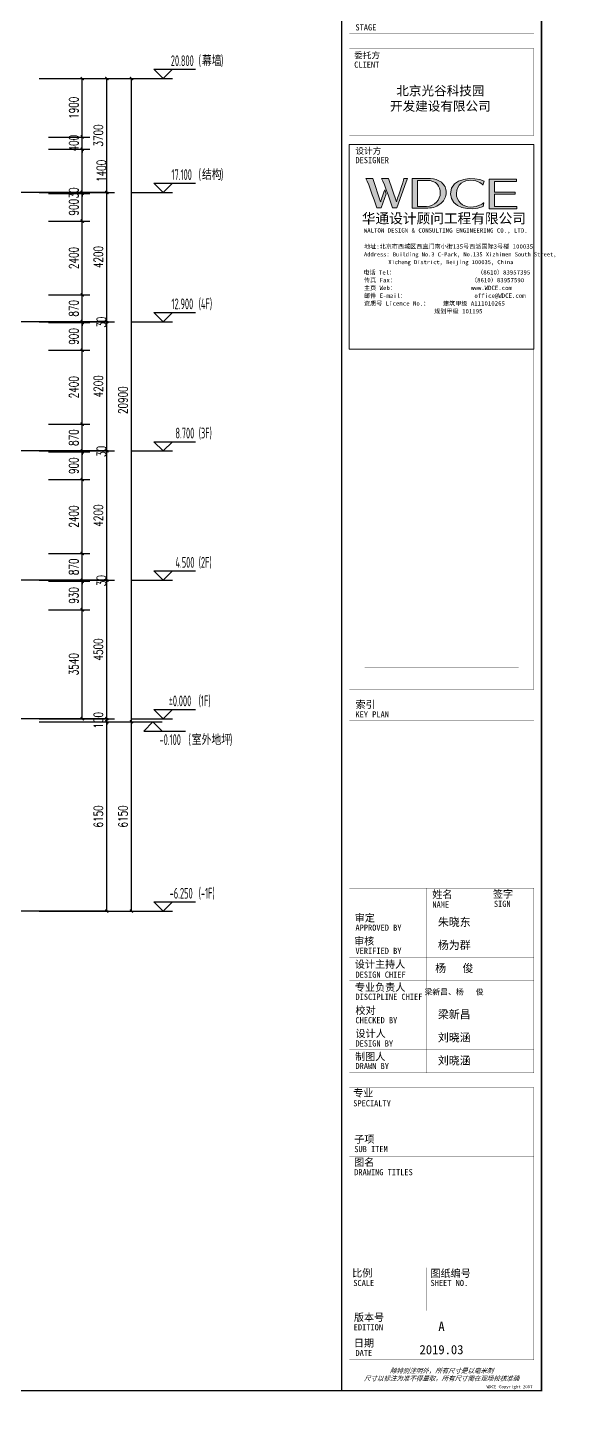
# Model space of a CAD drawing. Extents: x 1106790 to 1313746, y -134124 to 12249.
# Drawn here: x 1296036 to 1313746, y -74233 to -29432 of the extents above; entities that cross this region are included whole.
import ezdxf
from ezdxf.enums import TextEntityAlignment as Align

# ---------------------------------------------------------------- set-up
doc = ezdxf.new("R2010")
doc.units = 0
doc.header["$LTSCALE"] = 1000
doc.header["$MEASUREMENT"] = 0
for name, color, linetype in [('00-图签签名_10', 10, 'Continuous'), ('01-标注_尺寸', 124, 'Continuous'), ('01-标注_标高', 200, 'Continuous'), ('01-标注_轴线坐标', 132, 'Continuous'), ('02-TEXT_标注', 130, 'Continuous')]:
    doc.layers.add(name, color=color, linetype=linetype)
doc.layers.add('04-不打印_辅助线', color=165, linetype='Continuous', plot=False)
doc.styles.add('_TCH_DIM', font='ROS1', dxfattribs={"width": 0.8, "bigfont": 'JD'})
doc.styles.add('_TCH_DIM_T3', font='SIMPLEX', dxfattribs={"width": 0.705882, "bigfont": 'GBCBIG'})
doc.styles.add('华文细黑', font='STXIHEI.TTF', dxfattribs={"height": 10})
doc.styles.add('图签信息$0$hwxh', font='STXIHEI.TTF')
doc.styles.add('图签信息$0$华文细黑', font='STXIHEI.TTF', dxfattribs={"height": 10})
doc.dimstyles.new('_TCH_ARCH&&100', dxfattribs={"dimtxt": 297.5, "dimasz": 100, "dimexe": 250, "dimexo": 300, "dimgap": 126.25, "dimtad": 1, "dimdec": 0, "dimzin": 0, "dimdsep": 46, "dimtxsty": '_TCH_DIM_T3', "dimblk": 'ARCHTICK', "dimcen": 0.09, "dimclrt": 7, "dimazin": 2, "dimtfac": 1, "dimtdec": 0, "dimtix": 1, "dimtmove": 2, "dimatfit": 3, "dimfxl": 0, "dimtolj": 1, "dimtzin": 0, "dimarcsym": 0})

# ---------------------------------------------------------------- blocks, each defined once
blk = doc.blocks.new('图签信息$0$WDCE Copyright200X')
at = {"const_width": 0.016}
blk.add_lwpolyline([(-10.6, 1.26, 1), (-11.4, 1.26, 1)], format="xyb", close=True, dxfattribs=at)
at = {"style": '图签信息$0$华文细黑'}
for s, p in [('WDCE ', (-11.46, 0.5)), ('     Copyright ', (-3.51, 0.5))]:
    blk.add_text(s, height=1, dxfattribs=at).set_placement(p, align=Align.BOTTOM_RIGHT)
blk.add_text('c', height=0.6, dxfattribs=at).set_placement((-11.04, 1.35), align=Align.MIDDLE_CENTER)
blk.add_attdef('200X', text='', height=1, dxfattribs=at).set_placement((-0.45, 0.5), align=Align.BOTTOM_RIGHT)
blk = doc.blocks.new('图签信息$0$logo2')
h = blk.add_hatch(color=7)
h.paths.add_polyline_path([(19.02, -7.36), (15.84, -7.36), (15.84, -3.97), (18.97, -3.97), (18.97, -4.24), (16.46, -4.24), (16.46, -5.45), (18.81, -5.45), (18.81, -5.69), (16.47, -5.69), (16.47, -7.12), (19.02, -7.12)])
edge = h.paths.add_edge_path()
edge.add_spline(control_points=[(15.26, -4.21), (15.26, -4.21), (15.13, -4.65), (15.13, -4.65), (15.13, -4.65), (14.62, -4.1), (13.73, -4.1), (13.04, -4.1), (12.07, -4.54), (12.08, -5.62), (12.08, -6.49), (12.77, -7.16), (13.73, -7.17), (14.66, -7.17), (15.23, -6.68), (15.23, -6.68), (15.23, -6.68), (15.16, -7.11), (15.16, -7.11), (13.63, -7.7), (11.42, -7.29), (11.41, -5.64), (11.4, -3.72), (14.16, -3.66), (15.26, -4.21)], knot_values=[0, 0, 0, 0, 1, 1, 1, 2, 2, 2, 3, 3, 3, 4, 4, 4, 5, 5, 5, 6, 6, 6, 7, 7, 7, 8, 8, 8, 8], degree=3, periodic=0)
edge = h.paths.add_edge_path(flags=16)
edge.add_spline(control_points=[(10.23, -5.57), (10.23, -5.16), (10.12, -4.83), (9.9, -4.58), (9.63, -4.27), (9.23, -4.12), (8.69, -4.12), (8.69, -4.12), (7.64, -4.12), (7.64, -4.12), (7.64, -4.12), (7.64, -7.1), (7.64, -7.1), (7.64, -7.1), (8.66, -7.1), (8.66, -7.1), (9.13, -7.1), (9.52, -6.93), (9.82, -6.6), (10.09, -6.31), (10.23, -5.96), (10.23, -5.57)], knot_values=[0, 0, 0, 0, 1, 1, 1, 2, 2, 2, 3, 3, 3, 4, 4, 4, 5, 5, 5, 6, 6, 6, 7, 7, 7, 7], degree=3, periodic=0)
edge = h.paths.add_edge_path()
edge.add_spline(control_points=[(10.92, -5.51), (10.92, -5.96), (10.72, -6.37), (10.34, -6.72), (9.92, -7.1), (9.41, -7.29), (8.82, -7.29), (8.82, -7.29), (7.03, -7.29), (7.03, -7.29), (7.03, -7.29), (7.03, -3.92), (7.03, -3.92), (7.03, -3.92), (9.1, -3.92), (9.1, -3.92), (9.59, -3.92), (10.01, -4.06), (10.36, -4.34), (10.73, -4.64), (10.92, -5.03), (10.92, -5.51)], knot_values=[0, 0, 0, 0, 1, 1, 1, 2, 2, 2, 3, 3, 3, 4, 4, 4, 5, 5, 5, 6, 6, 6, 7, 7, 7, 7], degree=3, periodic=0)
at = {"lineweight": 0}
blk.add_lwpolyline([(19.02, -7.36), (15.84, -7.36), (15.84, -3.97), (18.97, -3.97), (18.97, -4.24), (16.46, -4.24), (16.46, -5.45), (18.81, -5.45), (18.81, -5.69), (16.47, -5.69), (16.47, -7.12), (19.02, -7.12), (19.02, -7.36)], dxfattribs=at)
for points, knots in [([(10.92, -5.51), (10.92, -5.96), (10.72, -6.37), (10.34, -6.72), (9.92, -7.1), (9.41, -7.29), (8.82, -7.29), (8.82, -7.29), (7.03, -7.29), (7.03, -7.29), (7.03, -7.29), (7.03, -3.92), (7.03, -3.92), (7.03, -3.92), (9.1, -3.92), (9.1, -3.92), (9.59, -3.92), (10.01, -4.06), (10.36, -4.34), (10.73, -4.64), (10.92, -5.03), (10.92, -5.51)], [0, 0, 0, 0, 1, 1, 1, 2, 2, 2, 3, 3, 3, 4, 4, 4, 5, 5, 5, 6, 6, 6, 7, 7, 7, 7]), ([(10.23, -5.57), (10.23, -5.16), (10.12, -4.83), (9.9, -4.58), (9.63, -4.27), (9.23, -4.12), (8.69, -4.12), (8.69, -4.12), (7.64, -4.12), (7.64, -4.12), (7.64, -4.12), (7.64, -7.1), (7.64, -7.1), (7.64, -7.1), (8.66, -7.1), (8.66, -7.1), (9.13, -7.1), (9.52, -6.93), (9.82, -6.6), (10.09, -6.31), (10.23, -5.96), (10.23, -5.57)], [0, 0, 0, 0, 1, 1, 1, 2, 2, 2, 3, 3, 3, 4, 4, 4, 5, 5, 5, 6, 6, 6, 7, 7, 7, 7]), ([(15.26, -4.21), (15.26, -4.21), (15.13, -4.65), (15.13, -4.65), (15.13, -4.65), (14.62, -4.1), (13.73, -4.1), (13.04, -4.1), (12.07, -4.54), (12.08, -5.62), (12.08, -6.49), (12.77, -7.16), (13.73, -7.17), (14.66, -7.17), (15.23, -6.68), (15.23, -6.68), (15.23, -6.68), (15.16, -7.11), (15.16, -7.11), (13.63, -7.7), (11.42, -7.29), (11.41, -5.64), (11.4, -3.72), (14.16, -3.66), (15.26, -4.21)], [0, 0, 0, 0, 1, 1, 1, 2, 2, 2, 3, 3, 3, 4, 4, 4, 5, 5, 5, 6, 6, 6, 7, 7, 7, 8, 8, 8, 8])]:
    blk.add_open_spline(points, degree=3, knots=knots, dxfattribs=at)
blk = doc.blocks.new('图签信息$0$logo1')
h = blk.add_hatch(color=8)
edge = h.paths.add_edge_path()
edge.add_spline(control_points=[(3.86, -5.21), (3.63, -5.88), (3.39, -6.56), (3.39, -6.56), (3.39, -6.56), (2.5, -3.91), (2.5, -3.91), (2.5, -3.91), (1.8, -3.91), (1.69, -3.91), (2.02, -4.39), (2.95, -7.27), (2.95, -7.27), (2.95, -7.27), (3.44, -7.27), (3.44, -7.27), (3.44, -7.27), (4.03, -5.66), (4.03, -5.66), (4.03, -5.66), (3.86, -5.21), (3.86, -5.21)], knot_values=[0, 0, 0, 0, 1, 1, 1, 2, 2, 2, 3, 3, 3, 4, 4, 4, 5, 5, 5, 6, 6, 6, 7, 7, 7, 7], degree=3, periodic=0)
h = blk.add_hatch(color=7)
edge = h.paths.add_edge_path()
edge.add_spline(control_points=[(6.04, -3.91), (6.09, -4.1), (5.2, -6.56), (5.2, -6.56), (5.2, -6.56), (4.3, -3.91), (4.3, -3.91), (4.3, -3.91), (3.6, -3.91), (3.49, -3.91), (3.82, -4.39), (4.75, -7.27), (4.75, -7.27), (4.75, -7.27), (5.24, -7.27), (5.24, -7.27), (5.24, -7.27), (6.33, -4.3), (6.33, -4.3), (6.33, -4.3), (6.48, -3.91), (6.48, -3.91), (6.48, -3.91), (6.21, -3.91), (6.04, -3.91)], knot_values=[0, 0, 0, 0, 1, 1, 1, 2, 2, 2, 3, 3, 3, 4, 4, 4, 5, 5, 5, 6, 6, 6, 7, 7, 7, 8, 8, 8, 8], degree=3, periodic=0)
at = {"color": 8, "lineweight": 0}
blk.add_open_spline([(3.86, -5.21), (3.63, -5.88), (3.39, -6.56), (3.39, -6.56), (3.39, -6.56), (2.5, -3.91), (2.5, -3.91), (2.5, -3.91), (1.8, -3.91), (1.69, -3.91), (2.02, -4.39), (2.95, -7.27), (2.95, -7.27), (2.95, -7.27), (3.44, -7.27), (3.44, -7.27), (3.44, -7.27), (4.03, -5.66), (4.03, -5.66), (4.03, -5.66), (3.86, -5.21), (3.86, -5.21)], degree=3, knots=[0, 0, 0, 0, 1, 1, 1, 2, 2, 2, 3, 3, 3, 4, 4, 4, 5, 5, 5, 6, 6, 6, 7, 7, 7, 7], dxfattribs=at)
at = {"lineweight": 0}
blk.add_open_spline([(6.04, -3.91), (6.09, -4.1), (5.2, -6.56), (5.2, -6.56), (5.2, -6.56), (4.3, -3.91), (4.3, -3.91), (4.3, -3.91), (3.6, -3.91), (3.49, -3.91), (3.82, -4.39), (4.75, -7.27), (4.75, -7.27), (4.75, -7.27), (5.24, -7.27), (5.24, -7.27), (5.24, -7.27), (6.33, -4.3), (6.33, -4.3), (6.33, -4.3), (6.48, -3.91), (6.48, -3.91), (6.48, -3.91), (6.21, -3.91), (6.04, -3.91)], degree=3, knots=[0, 0, 0, 0, 1, 1, 1, 2, 2, 2, 3, 3, 3, 4, 4, 4, 5, 5, 5, 6, 6, 6, 7, 7, 7, 8, 8, 8, 8], dxfattribs=at)
blk.add_blockref('图签信息$0$logo2', (0, 0))
blk = doc.blocks.new('图签信息$0$时间-logo')
at = {"layer": 'Defpoints', "lineweight": 0}
blk.add_lwpolyline([(0, -23.46), (-21.17, -23.46), (-21.17, 0), (0, 0), (0, -23.46)], dxfattribs=at)
blk.add_blockref('图签信息$0$logo1', (-20.97, 0))
at = {"style": '图签信息$0$hwxh'}
for s, height, p in [('华通设计顾问工程有限公司 ', 1.15, (-19.73, -9.05)), ('WALTON DESIGN & CONSULTING ENGINEERING CO., LTD.', 0.5, (-19.5, -10.1)), ('Address: Building No.3 C-Park, No.135 Xizhimen South Street, ', 0.47, (-19.48, -12.83)), ('地址:北京市西城区西直门南小街135号西派国际3号楼 100035', 0.5, (-19.48, -11.94)), ('Xicheng District, Beijing 100035, China ', 0.47, (-16.69, -13.72)), ('电话 Tel：                        （8610）83957395 ', 0.5, (-19.56, -14.91)), ('传真 Fax：                      （8610）83957590 ', 0.5, (-19.48, -15.8)), ('主页 Web：                      www.WDCE.com ', 0.5, (-19.48, -16.69)), ('邮件 E-mail：                    office@WDCE.com ', 0.5, (-19.48, -17.58)), ('资质号 Licence No.：    建筑甲级 A111010265 ', 0.5, (-19.48, -18.47)), ('   规划甲级 101195', 0.5, (-12.6, -19.36))]:
    blk.add_text(s, height=height, dxfattribs=at).set_placement(p)
blk = doc.blocks.new('图签信息')
at = {"const_width": 0.5}
blk.add_lwpolyline([(-65, 0), (0, 0), (0, 500.5), (-65, 500.5)], close=True, dxfattribs=at)
at = {"const_width": 0.05}
for points in [[(-62.5, 440.87), (-2.5, 440.87)], [(-2.5, 407.85), (-2.5, 436.12), (-62.5, 436.12), (-62.5, 407.85)], [(-62.5, 407.85), (-2.5, 407.85)], [(-62.5, 404.92), (-62.5, 227.83)], [(-62.5, 404.92), (-2.5, 404.92)], [(-62.5, 227.83), (-2.5, 227.83), (-2.5, 404.92)], [(-57.5, 338.36), (-7.5, 338.36)], [(-57.5, 288.83), (-7.5, 288.83)], [(-57.5, 234.85), (-7.5, 234.85)], [(-62.5, 227.83), (-2.5, 227.83)], [(-62.5, 217.74), (-2.5, 217.74)], [(-62.5, 103.26), (-2.5, 103.26), (-2.5, 163.26), (-62.5, 163.26), (-62.5, 103.26)], [(-37.5, 163.26), (-37.5, 103.26)], [(-20, 163.26), (-20, 103.26)], [(-62.5, 155.76), (-2.5, 155.76)], [(-62.5, 148.26), (-2.5, 148.26)], [(-62.5, 140.76), (-2.5, 140.76)], [(-62.5, 133.26), (-2.5, 133.26)], [(-62.5, 125.76), (-2.5, 125.76)], [(-62.5, 118.26), (-2.5, 118.26)], [(-62.5, 110.76), (-2.5, 110.76)], [(-62.5, 98.5), (-2.5, 98.5), (-2.5, 10), (-62.5, 10), (-62.5, 98.5)], [(-62.5, 83.5), (-2.5, 83.5)], [(-62.5, 76), (-2.5, 76)], [(-62.5, 40), (-2.5, 40)], [(-37.5, 40), (-37.5, 26)], [(-62.5, 26), (-2.5, 26)], [(-62.5, 18), (-2.5, 18)]]:
    blk.add_lwpolyline(points, dxfattribs=at)
at = {"ltscale": 0.001, "xscale": 2.834689937531525, "yscale": 2.834689937531525, "zscale": 2.834689937531525}
blk.add_blockref('图签信息$0$时间-logo', (-2.5, 404.92), dxfattribs=at)
blk.add_blockref('图签信息$0$WDCE Copyright200X', (-2.5, 0)).add_auto_attribs({'200X': '2007'})
at = {"style": '图签信息$0$华文细黑'}
for s, height, p in [('STAGE', 2, (-60.5, 443.97)), ('委托方', 2, (-60.9, 434.86)), ('CLIENT', 2, (-60.9, 431.86)), ('设计方', 2, (-60.5, 403.83)), ('DESIGNER', 2, (-60.5, 400.83)), ('索引', 2.4, (-60.5, 224.14)), ('KEY PLAN', 2, (-60.5, 220.74)), ('姓名', 2.4, (-35.5, 162.47)), ('签字', 2.4, (-15.81, 162.57)), ('NAME', 2, (-35.5, 158.96)), ('SIGN', 2, (-15.5, 159.2)), ('审定', 2.4, (-60.73, 154.81)), ('APPROVED BY', 2, (-60.5, 151.44)), ('审核', 2.4, (-60.95, 147.29)), ('VERIFIED BY', 2, (-60.5, 143.91)), ('设计主持人', 2.4, (-60.68, 139.76)), ('DESIGN CHIEF', 2, (-60.5, 136.19)), ('专业负责人', 2.4, (-60.67, 132.26)), ('DISCIPLINE CHIEF', 2, (-60.5, 128.98)), ('校对', 2.4, (-60.5, 124.76)), ('CHECKED BY', 2, (-60.5, 121.37)), ('设计人', 2.4, (-60.5, 117.26)), ('DESIGN BY', 2, (-60.5, 113.83)), ('制图人', 2.4, (-60.61, 109.76)), ('DRAWN BY', 2, (-60.5, 106.5)), ('SPECIALTY', 2, (-61.23, 94.38)), ('专业', 2.4, (-61.23, 97.93)), ('子项', 2.4, (-60.88, 82.92)), ('SUB ITEM', 2, (-60.88, 79.5)), ('DRAWING TITLES', 2, (-60.91, 72)), ('图名', 2.4, (-60.91, 75.41)), ('比例', 2.4, (-61.56, 39.42)), ('SCALE', 2, (-61.19, 36)), ('SHEET NO.', 2, (-36.1, 36)), ('图纸编号', 2.4, (-36.1, 39.32)), ('版本号', 2.4, (-61, 25.03)), ('EDITION', 2, (-61.06, 21.61)), ('日期', 2.4, (-61, 16.68)), ('DATE', 2, (-60.5, 13.26))]:
    blk.add_text(s, height=height, dxfattribs=at).set_placement(p, align=Align.TOP_LEFT)
at = {"color": 4, "style": '图签信息$0$华文细黑'}
for s, p in [('A', (-32.53, 19.4)), ('2019.03', (-32.53, 11.84))]:
    blk.add_text(s, height=3, dxfattribs=at).set_placement(p, align=Align.CENTER)
at = {"style": '图签信息$0$华文细黑', "oblique": 20}
for s, p in [('尺寸以标注为准不得量取，所有尺寸需在现场校核准确', (-32.5, 4)), ('除特别注明外，所有尺寸是以毫米制', (-32.5, 6.5))]:
    blk.add_text(s, height=1.5, dxfattribs=at).set_placement(p, align=Align.MIDDLE_CENTER)
at = {"color": 4, "ltscale": 0.001, "insert": (-32.9, 419.71), "char_height": 3, "width": 58.4895, "attachment_point": 5, "style": '图签信息$0$华文细黑'}
blk.add_mtext('北京光谷科技园\\P开发建设有限公司', dxfattribs=at)
blk = doc.blocks.new('图签-A1')
at = {"color": 2}
blk.add_blockref('图签信息', (0, 0), dxfattribs=at)
blk = doc.blocks.new('图框-A1')
for points, const_width in [([(0, 0), (841, 0), (841, 594), (0, 594)], 0.05), ([(766, 584), (25, 584), (25, 10), (766, 10)], 0.5)]:
    blk.add_lwpolyline(points, close=True, dxfattribs=dict(const_width=const_width))
at = {"const_width": 0.05}
blk.add_lwpolyline([(841, 297), (839, 297)], dxfattribs=at)
blk = doc.blocks.new('fdsfgdfgh')
at = {"layer": '00-图签签名_10', "attachment_point": 5, "style": '华文细黑'}
for s, insert, char_height, width in [('朱晓东', (-2588, 4884), 260, 101600.4), ('杨为群', (-2588, 4134), 260, 101600.4), ('杨   俊', (-2588, 3384), 260, 101600.4), ('梁新昌、杨   俊', (-2595, 2620), 182, 71120.28), ('梁新昌', (-2588, 1884), 260, 101600.4), ('刘晓涵', (-2588, 1134), 260, 101600.4), ('刘晓涵', (-2588, 384), 260, 101600.4)]:
    blk.add_mtext(s, dxfattribs=dict(at, insert=insert, char_height=char_height, width=width))
blk = doc.blocks.new('_ArchTick')
at = {"color": 0, "linetype": 'ByBlock', "const_width": 0.4}
blk.add_lwpolyline([(-0.5, -0.5), (0.5, 0.5)], dxfattribs=at)
blk = doc.blocks.new('*D239')
at = {"layer": '01-标注_轴线坐标', "color": 0, "lineweight": -2, "transparency": 16777216}
for p, q in [((1296413, -51988), (1299663, -51988)), ((1299413, -58138), (1299413, -51988)), ((1296413, -58138), (1299663, -58138))]:
    blk.add_line(p, q, dxfattribs=at)
at = {"layer": 'Defpoints', "color": 0, "transparency": 16777216}
for p in [(1296113, -51988), (1299413, -51988), (1296113, -58138)]:
    blk.add_point(p, dxfattribs=at)
at = {"layer": '01-标注_轴线坐标', "color": 0, "lineweight": -2, "transparency": 16777216, "xscale": 100, "yscale": 100, "zscale": 100}
for p, rotation in [((1299413, -51988), 90), ((1299413, -58138), 270)]:
    blk.add_blockref('_ArchTick', p, dxfattribs=dict(at, rotation=rotation))
at = {"layer": '01-标注_轴线坐标', "color": 7, "transparency": 16777216, "insert": (1299138, -55063), "char_height": 297.5, "attachment_point": 5, "rotation": 90, "style": '_TCH_DIM_T3'}
blk.add_mtext('\\A1;6150', dxfattribs=at)
blk = doc.blocks.new('*D240')
at = {"layer": '01-标注_轴线坐标', "color": 0, "lineweight": -2, "transparency": 16777216}
for p, q in [((1296413, -31088), (1299663, -31088)), ((1299413, -51988), (1299413, -31088)), ((1296413, -51988), (1299663, -51988))]:
    blk.add_line(p, q, dxfattribs=at)
at = {"layer": 'Defpoints', "color": 0, "transparency": 16777216}
for p in [(1296113, -31088), (1299413, -31088), (1296113, -51988)]:
    blk.add_point(p, dxfattribs=at)
at = {"layer": '01-标注_轴线坐标', "color": 0, "lineweight": -2, "transparency": 16777216, "xscale": 100, "yscale": 100, "zscale": 100}
for p, rotation in [((1299413, -31088), 90), ((1299413, -51988), 270)]:
    blk.add_blockref('_ArchTick', p, dxfattribs=dict(at, rotation=rotation))
at = {"layer": '01-标注_轴线坐标', "color": 7, "transparency": 16777216, "insert": (1299138, -41538), "char_height": 297.5, "attachment_point": 5, "rotation": 90, "style": '_TCH_DIM_T3'}
blk.add_mtext('\\A1;20900', dxfattribs=at)
blk = doc.blocks.new('*D241')
at = {"layer": '01-标注_轴线坐标', "color": 0, "lineweight": -2, "transparency": 16777216}
for p, q in [((1296413, -51988), (1298863, -51988)), ((1298613, -58138), (1298613, -51988)), ((1296413, -58138), (1298863, -58138))]:
    blk.add_line(p, q, dxfattribs=at)
at = {"layer": 'Defpoints', "color": 0, "transparency": 16777216}
for p in [(1296113, -51988), (1298613, -51988), (1296113, -58138)]:
    blk.add_point(p, dxfattribs=at)
at = {"layer": '01-标注_轴线坐标', "color": 0, "lineweight": -2, "transparency": 16777216, "xscale": 100, "yscale": 100, "zscale": 100}
for p, rotation in [((1298613, -51988), 90), ((1298613, -58138), 270)]:
    blk.add_blockref('_ArchTick', p, dxfattribs=dict(at, rotation=rotation))
at = {"layer": '01-标注_轴线坐标', "color": 7, "transparency": 16777216, "insert": (1298338, -55063), "char_height": 297.5, "attachment_point": 5, "rotation": 90, "style": '_TCH_DIM_T3'}
blk.add_mtext('\\A1;6150', dxfattribs=at)
blk = doc.blocks.new('*D242')
at = {"layer": '01-标注_轴线坐标', "color": 0, "lineweight": -2, "transparency": 16777216}
for p, q in [((1296413, -51888), (1298863, -51888)), ((1298613, -51888), (1298613, -51788)), ((1298613, -51988), (1298613, -51888)), ((1296413, -51988), (1298863, -51988)), ((1298613, -51988), (1298613, -52088))]:
    blk.add_line(p, q, dxfattribs=at)
at = {"layer": 'Defpoints', "color": 0, "transparency": 16777216}
for p in [(1296113, -51888), (1298613, -51888), (1296113, -51988)]:
    blk.add_point(p, dxfattribs=at)
at = {"layer": '01-标注_轴线坐标', "color": 0, "lineweight": -2, "transparency": 16777216, "xscale": 100, "yscale": 100, "zscale": 100}
for p, rotation in [((1298613, -51888), 270), ((1298613, -51988), 90)]:
    blk.add_blockref('_ArchTick', p, dxfattribs=dict(at, rotation=rotation))
at = {"layer": '01-标注_轴线坐标', "color": 7, "transparency": 16777216, "insert": (1298338, -51938), "char_height": 297.5, "attachment_point": 5, "rotation": 90, "style": '_TCH_DIM_T3'}
blk.add_mtext('\\A1;100', dxfattribs=at)
blk = doc.blocks.new('*D243')
at = {"layer": '01-标注_轴线坐标', "color": 0, "lineweight": -2, "transparency": 16777216}
for p, q in [((1296413, -47388), (1298863, -47388)), ((1298613, -51888), (1298613, -47388)), ((1296413, -51888), (1298863, -51888))]:
    blk.add_line(p, q, dxfattribs=at)
at = {"layer": 'Defpoints', "color": 0, "transparency": 16777216}
for p in [(1296113, -47388), (1298613, -47388), (1296113, -51888)]:
    blk.add_point(p, dxfattribs=at)
at = {"layer": '01-标注_轴线坐标', "color": 0, "lineweight": -2, "transparency": 16777216, "xscale": 100, "yscale": 100, "zscale": 100}
for p, rotation in [((1298613, -47388), 90), ((1298613, -51888), 270)]:
    blk.add_blockref('_ArchTick', p, dxfattribs=dict(at, rotation=rotation))
at = {"layer": '01-标注_轴线坐标', "color": 7, "transparency": 16777216, "insert": (1298338, -49638), "char_height": 297.5, "attachment_point": 5, "rotation": 90, "style": '_TCH_DIM_T3'}
blk.add_mtext('\\A1;4500', dxfattribs=at)
blk = doc.blocks.new('*D244')
at = {"layer": '01-标注_轴线坐标', "color": 0, "lineweight": -2, "transparency": 16777216}
for p, q in [((1296413, -43188), (1298863, -43188)), ((1298613, -47388), (1298613, -43188)), ((1296413, -47388), (1298863, -47388))]:
    blk.add_line(p, q, dxfattribs=at)
at = {"layer": 'Defpoints', "color": 0, "transparency": 16777216}
for p in [(1296113, -43188), (1298613, -43188), (1296113, -47388)]:
    blk.add_point(p, dxfattribs=at)
at = {"layer": '01-标注_轴线坐标', "color": 0, "lineweight": -2, "transparency": 16777216, "xscale": 100, "yscale": 100, "zscale": 100}
for p, rotation in [((1298613, -43188), 90), ((1298613, -47388), 270)]:
    blk.add_blockref('_ArchTick', p, dxfattribs=dict(at, rotation=rotation))
at = {"layer": '01-标注_轴线坐标', "color": 7, "transparency": 16777216, "insert": (1298338, -45288), "char_height": 297.5, "attachment_point": 5, "rotation": 90, "style": '_TCH_DIM_T3'}
blk.add_mtext('\\A1;4200', dxfattribs=at)
blk = doc.blocks.new('*D245')
at = {"layer": '01-标注_轴线坐标', "color": 0, "lineweight": -2, "transparency": 16777216}
for p, q in [((1296413, -38988), (1298863, -38988)), ((1298613, -43188), (1298613, -38988)), ((1296413, -43188), (1298863, -43188))]:
    blk.add_line(p, q, dxfattribs=at)
at = {"layer": 'Defpoints', "color": 0, "transparency": 16777216}
for p in [(1296113, -38988), (1298613, -38988), (1296113, -43188)]:
    blk.add_point(p, dxfattribs=at)
at = {"layer": '01-标注_轴线坐标', "color": 0, "lineweight": -2, "transparency": 16777216, "xscale": 100, "yscale": 100, "zscale": 100}
for p, rotation in [((1298613, -38988), 90), ((1298613, -43188), 270)]:
    blk.add_blockref('_ArchTick', p, dxfattribs=dict(at, rotation=rotation))
at = {"layer": '01-标注_轴线坐标', "color": 7, "transparency": 16777216, "insert": (1298338, -41088), "char_height": 297.5, "attachment_point": 5, "rotation": 90, "style": '_TCH_DIM_T3'}
blk.add_mtext('\\A1;4200', dxfattribs=at)
blk = doc.blocks.new('*D246')
at = {"layer": '01-标注_轴线坐标', "color": 0, "lineweight": -2, "transparency": 16777216}
for p, q in [((1296413, -34788), (1298863, -34788)), ((1298613, -38988), (1298613, -34788)), ((1296413, -38988), (1298863, -38988))]:
    blk.add_line(p, q, dxfattribs=at)
at = {"layer": 'Defpoints', "color": 0, "transparency": 16777216}
for p in [(1296113, -34788), (1298613, -34788), (1296113, -38988)]:
    blk.add_point(p, dxfattribs=at)
at = {"layer": '01-标注_轴线坐标', "color": 0, "lineweight": -2, "transparency": 16777216, "xscale": 100, "yscale": 100, "zscale": 100}
for p, rotation in [((1298613, -34788), 90), ((1298613, -38988), 270)]:
    blk.add_blockref('_ArchTick', p, dxfattribs=dict(at, rotation=rotation))
at = {"layer": '01-标注_轴线坐标', "color": 7, "transparency": 16777216, "insert": (1298338, -36888), "char_height": 297.5, "attachment_point": 5, "rotation": 90, "style": '_TCH_DIM_T3'}
blk.add_mtext('\\A1;4200', dxfattribs=at)
blk = doc.blocks.new('*D247')
at = {"layer": '01-标注_轴线坐标', "color": 0, "lineweight": -2, "transparency": 16777216}
for p, q in [((1296413, -31088), (1298863, -31088)), ((1298613, -34788), (1298613, -31088)), ((1296413, -34788), (1298863, -34788))]:
    blk.add_line(p, q, dxfattribs=at)
at = {"layer": 'Defpoints', "color": 0, "transparency": 16777216}
for p in [(1296113, -31088), (1298613, -31088), (1296113, -34788)]:
    blk.add_point(p, dxfattribs=at)
at = {"layer": '01-标注_轴线坐标', "color": 0, "lineweight": -2, "transparency": 16777216, "xscale": 100, "yscale": 100, "zscale": 100}
for p, rotation in [((1298613, -31088), 90), ((1298613, -34788), 270)]:
    blk.add_blockref('_ArchTick', p, dxfattribs=dict(at, rotation=rotation))
at = {"layer": '01-标注_轴线坐标', "color": 7, "transparency": 16777216, "insert": (1298338, -32938), "char_height": 297.5, "attachment_point": 5, "rotation": 90, "style": '_TCH_DIM_T3'}
blk.add_mtext('\\A1;3700', dxfattribs=at)
blk = doc.blocks.new('*D248')
at = {"layer": '01-标注_尺寸', "color": 0, "lineweight": -2, "transparency": 16777216}
for p, q in [((1296713, -31088), (1298063, -31088)), ((1297813, -32988), (1297813, -31088)), ((1296713, -32988), (1298063, -32988))]:
    blk.add_line(p, q, dxfattribs=at)
at = {"layer": 'Defpoints', "color": 0, "transparency": 16777216}
for p in [(1296413, -31088), (1297813, -31088), (1296413, -32988)]:
    blk.add_point(p, dxfattribs=at)
at = {"layer": '01-标注_尺寸', "color": 0, "lineweight": -2, "transparency": 16777216, "xscale": 100, "yscale": 100, "zscale": 100}
for p, rotation in [((1297813, -31088), 90), ((1297813, -32988), 270)]:
    blk.add_blockref('_ArchTick', p, dxfattribs=dict(at, rotation=rotation))
at = {"layer": '01-标注_尺寸', "color": 7, "transparency": 16777216, "insert": (1297538, -32038), "char_height": 297.5, "attachment_point": 5, "rotation": 90, "style": '_TCH_DIM_T3'}
blk.add_mtext('\\A1;1900', dxfattribs=at)
blk = doc.blocks.new('*D249')
at = {"layer": '01-标注_尺寸', "color": 0, "lineweight": -2, "transparency": 16777216}
for p, q in [((1296713, -32988), (1298063, -32988)), ((1297813, -32988), (1297813, -32888)), ((1297813, -33388), (1297813, -32988)), ((1296713, -33388), (1298063, -33388)), ((1297813, -33388), (1297813, -33488))]:
    blk.add_line(p, q, dxfattribs=at)
at = {"layer": 'Defpoints', "color": 0, "transparency": 16777216}
for p in [(1296413, -32988), (1297813, -32988), (1296413, -33388)]:
    blk.add_point(p, dxfattribs=at)
at = {"layer": '01-标注_尺寸', "color": 0, "lineweight": -2, "transparency": 16777216, "xscale": 100, "yscale": 100, "zscale": 100}
for p, rotation in [((1297813, -32988), 270), ((1297813, -33388), 90)]:
    blk.add_blockref('_ArchTick', p, dxfattribs=dict(at, rotation=rotation))
at = {"layer": '01-标注_尺寸', "color": 7, "transparency": 16777216, "insert": (1297538, -33188), "char_height": 297.5, "attachment_point": 5, "rotation": 90, "style": '_TCH_DIM_T3'}
blk.add_mtext('\\A1;400', dxfattribs=at)
blk = doc.blocks.new('*D250')
at = {"layer": '01-标注_尺寸', "color": 0, "lineweight": -2, "transparency": 16777216}
for p, q in [((1296713, -33388), (1298063, -33388)), ((1297813, -34788), (1297813, -33388)), ((1296713, -34788), (1298063, -34788))]:
    blk.add_line(p, q, dxfattribs=at)
at = {"layer": 'Defpoints', "color": 0, "transparency": 16777216}
for p in [(1296413, -33388), (1297813, -33388), (1296413, -34788)]:
    blk.add_point(p, dxfattribs=at)
at = {"layer": '01-标注_尺寸', "color": 0, "lineweight": -2, "transparency": 16777216, "xscale": 100, "yscale": 100, "zscale": 100}
for p, rotation in [((1297813, -33388), 90), ((1297813, -34788), 270)]:
    blk.add_blockref('_ArchTick', p, dxfattribs=dict(at, rotation=rotation))
at = {"layer": '01-标注_尺寸', "color": 7, "transparency": 16777216, "insert": (1298438, -34088), "char_height": 297.5, "attachment_point": 5, "rotation": 90, "style": '_TCH_DIM_T3'}
blk.add_mtext('\\A1;1400', dxfattribs=at)
blk = doc.blocks.new('*D251')
at = {"layer": '01-标注_尺寸', "color": 0, "lineweight": -2, "transparency": 16777216}
for p, q in [((1296713, -34788), (1298063, -34788)), ((1296713, -34818), (1298063, -34818)), ((1297813, -34788), (1297813, -34688)), ((1297813, -34818), (1297813, -34788)), ((1297813, -34818), (1297813, -34918))]:
    blk.add_line(p, q, dxfattribs=at)
at = {"layer": 'Defpoints', "color": 0, "transparency": 16777216}
for p in [(1296413, -34788), (1296413, -34818), (1297813, -34788)]:
    blk.add_point(p, dxfattribs=at)
at = {"layer": '01-标注_尺寸', "color": 0, "lineweight": -2, "transparency": 16777216, "xscale": 100, "yscale": 100, "zscale": 100}
for p, rotation in [((1297813, -34788), 270), ((1297813, -34818), 90)]:
    blk.add_blockref('_ArchTick', p, dxfattribs=dict(at, rotation=rotation))
at = {"layer": '01-标注_尺寸', "color": 7, "transparency": 16777216, "insert": (1297538, -34803), "char_height": 297.5, "attachment_point": 5, "rotation": 90, "style": '_TCH_DIM_T3'}
blk.add_mtext('\\A1;30', dxfattribs=at)
blk = doc.blocks.new('*D252')
at = {"layer": '01-标注_尺寸', "color": 0, "lineweight": -2, "transparency": 16777216}
for p, q in [((1296713, -34818), (1298063, -34818)), ((1297813, -35718), (1297813, -34818)), ((1296713, -35718), (1298063, -35718))]:
    blk.add_line(p, q, dxfattribs=at)
at = {"layer": 'Defpoints', "color": 0, "transparency": 16777216}
for p in [(1296413, -34818), (1297813, -34818), (1296413, -35718)]:
    blk.add_point(p, dxfattribs=at)
at = {"layer": '01-标注_尺寸', "color": 0, "lineweight": -2, "transparency": 16777216, "xscale": 100, "yscale": 100, "zscale": 100}
for p, rotation in [((1297813, -34818), 90), ((1297813, -35718), 270)]:
    blk.add_blockref('_ArchTick', p, dxfattribs=dict(at, rotation=rotation))
at = {"layer": '01-标注_尺寸', "color": 7, "transparency": 16777216, "insert": (1297538, -35268), "char_height": 297.5, "attachment_point": 5, "rotation": 90, "style": '_TCH_DIM_T3'}
blk.add_mtext('\\A1;900', dxfattribs=at)
blk = doc.blocks.new('*D253')
at = {"layer": '01-标注_尺寸', "color": 0, "lineweight": -2, "transparency": 16777216}
for p, q in [((1296713, -35718), (1298063, -35718)), ((1297813, -38118), (1297813, -35718)), ((1296713, -38118), (1298063, -38118))]:
    blk.add_line(p, q, dxfattribs=at)
at = {"layer": 'Defpoints', "color": 0, "transparency": 16777216}
for p in [(1296413, -35718), (1297813, -35718), (1296413, -38118)]:
    blk.add_point(p, dxfattribs=at)
at = {"layer": '01-标注_尺寸', "color": 0, "lineweight": -2, "transparency": 16777216, "xscale": 100, "yscale": 100, "zscale": 100}
for p, rotation in [((1297813, -35718), 90), ((1297813, -38118), 270)]:
    blk.add_blockref('_ArchTick', p, dxfattribs=dict(at, rotation=rotation))
at = {"layer": '01-标注_尺寸', "color": 7, "transparency": 16777216, "insert": (1297538, -36918), "char_height": 297.5, "attachment_point": 5, "rotation": 90, "style": '_TCH_DIM_T3'}
blk.add_mtext('\\A1;2400', dxfattribs=at)
blk = doc.blocks.new('*D254')
at = {"layer": '01-标注_尺寸', "color": 0, "lineweight": -2, "transparency": 16777216}
for p, q in [((1296713, -38118), (1298063, -38118)), ((1297813, -38988), (1297813, -38118)), ((1296713, -38988), (1298063, -38988))]:
    blk.add_line(p, q, dxfattribs=at)
at = {"layer": 'Defpoints', "color": 0, "transparency": 16777216}
for p in [(1296413, -38118), (1297813, -38118), (1296413, -38988)]:
    blk.add_point(p, dxfattribs=at)
at = {"layer": '01-标注_尺寸', "color": 0, "lineweight": -2, "transparency": 16777216, "xscale": 100, "yscale": 100, "zscale": 100}
for p, rotation in [((1297813, -38118), 90), ((1297813, -38988), 270)]:
    blk.add_blockref('_ArchTick', p, dxfattribs=dict(at, rotation=rotation))
at = {"layer": '01-标注_尺寸', "color": 7, "transparency": 16777216, "insert": (1297538, -38553), "char_height": 297.5, "attachment_point": 5, "rotation": 90, "style": '_TCH_DIM_T3'}
blk.add_mtext('\\A1;870', dxfattribs=at)
blk = doc.blocks.new('*D255')
at = {"layer": '01-标注_尺寸', "color": 0, "lineweight": -2, "transparency": 16777216}
for p, q in [((1297813, -38988), (1297813, -38888)), ((1296713, -38988), (1298063, -38988)), ((1296713, -39018), (1298063, -39018)), ((1297813, -39018), (1297813, -38988)), ((1297813, -39018), (1297813, -39118))]:
    blk.add_line(p, q, dxfattribs=at)
at = {"layer": 'Defpoints', "color": 0, "transparency": 16777216}
for p in [(1296413, -38988), (1296413, -39018), (1297813, -38988)]:
    blk.add_point(p, dxfattribs=at)
at = {"layer": '01-标注_尺寸', "color": 0, "lineweight": -2, "transparency": 16777216, "xscale": 100, "yscale": 100, "zscale": 100}
for p, rotation in [((1297813, -38988), 270), ((1297813, -39018), 90)]:
    blk.add_blockref('_ArchTick', p, dxfattribs=dict(at, rotation=rotation))
at = {"layer": '01-标注_尺寸', "color": 7, "transparency": 16777216, "insert": (1298438, -39003), "char_height": 297.5, "attachment_point": 5, "rotation": 90, "style": '_TCH_DIM_T3'}
blk.add_mtext('\\A1;30', dxfattribs=at)
blk = doc.blocks.new('*D256')
at = {"layer": '01-标注_尺寸', "color": 0, "lineweight": -2, "transparency": 16777216}
for p, q in [((1296713, -39018), (1298063, -39018)), ((1297813, -39918), (1297813, -39018)), ((1296713, -39918), (1298063, -39918))]:
    blk.add_line(p, q, dxfattribs=at)
at = {"layer": 'Defpoints', "color": 0, "transparency": 16777216}
for p in [(1296413, -39018), (1297813, -39018), (1296413, -39918)]:
    blk.add_point(p, dxfattribs=at)
at = {"layer": '01-标注_尺寸', "color": 0, "lineweight": -2, "transparency": 16777216, "xscale": 100, "yscale": 100, "zscale": 100}
for p, rotation in [((1297813, -39018), 90), ((1297813, -39918), 270)]:
    blk.add_blockref('_ArchTick', p, dxfattribs=dict(at, rotation=rotation))
at = {"layer": '01-标注_尺寸', "color": 7, "transparency": 16777216, "insert": (1297538, -39468), "char_height": 297.5, "attachment_point": 5, "rotation": 90, "style": '_TCH_DIM_T3'}
blk.add_mtext('\\A1;900', dxfattribs=at)
blk = doc.blocks.new('*D257')
at = {"layer": '01-标注_尺寸', "color": 0, "lineweight": -2, "transparency": 16777216}
for p, q in [((1296713, -39918), (1298063, -39918)), ((1297813, -42318), (1297813, -39918)), ((1296713, -42318), (1298063, -42318))]:
    blk.add_line(p, q, dxfattribs=at)
at = {"layer": 'Defpoints', "color": 0, "transparency": 16777216}
for p in [(1296413, -39918), (1297813, -39918), (1296413, -42318)]:
    blk.add_point(p, dxfattribs=at)
at = {"layer": '01-标注_尺寸', "color": 0, "lineweight": -2, "transparency": 16777216, "xscale": 100, "yscale": 100, "zscale": 100}
for p, rotation in [((1297813, -39918), 90), ((1297813, -42318), 270)]:
    blk.add_blockref('_ArchTick', p, dxfattribs=dict(at, rotation=rotation))
at = {"layer": '01-标注_尺寸', "color": 7, "transparency": 16777216, "insert": (1297538, -41118), "char_height": 297.5, "attachment_point": 5, "rotation": 90, "style": '_TCH_DIM_T3'}
blk.add_mtext('\\A1;2400', dxfattribs=at)
blk = doc.blocks.new('*D258')
at = {"layer": '01-标注_尺寸', "color": 0, "lineweight": -2, "transparency": 16777216}
for p, q in [((1296713, -42318), (1298063, -42318)), ((1297813, -43188), (1297813, -42318)), ((1296713, -43188), (1298063, -43188))]:
    blk.add_line(p, q, dxfattribs=at)
at = {"layer": 'Defpoints', "color": 0, "transparency": 16777216}
for p in [(1296413, -42318), (1297813, -42318), (1296413, -43188)]:
    blk.add_point(p, dxfattribs=at)
at = {"layer": '01-标注_尺寸', "color": 0, "lineweight": -2, "transparency": 16777216, "xscale": 100, "yscale": 100, "zscale": 100}
for p, rotation in [((1297813, -42318), 90), ((1297813, -43188), 270)]:
    blk.add_blockref('_ArchTick', p, dxfattribs=dict(at, rotation=rotation))
at = {"layer": '01-标注_尺寸', "color": 7, "transparency": 16777216, "insert": (1297538, -42753), "char_height": 297.5, "attachment_point": 5, "rotation": 90, "style": '_TCH_DIM_T3'}
blk.add_mtext('\\A1;870', dxfattribs=at)
blk = doc.blocks.new('*D259')
at = {"layer": '01-标注_尺寸', "color": 0, "lineweight": -2, "transparency": 16777216}
for p, q in [((1296713, -43188), (1298063, -43188)), ((1296713, -43218), (1298063, -43218)), ((1297813, -43188), (1297813, -43088)), ((1297813, -43218), (1297813, -43188)), ((1297813, -43218), (1297813, -43318))]:
    blk.add_line(p, q, dxfattribs=at)
at = {"layer": 'Defpoints', "color": 0, "transparency": 16777216}
for p in [(1296413, -43188), (1296413, -43218), (1297813, -43188)]:
    blk.add_point(p, dxfattribs=at)
at = {"layer": '01-标注_尺寸', "color": 0, "lineweight": -2, "transparency": 16777216, "xscale": 100, "yscale": 100, "zscale": 100}
for p, rotation in [((1297813, -43188), 270), ((1297813, -43218), 90)]:
    blk.add_blockref('_ArchTick', p, dxfattribs=dict(at, rotation=rotation))
at = {"layer": '01-标注_尺寸', "color": 7, "transparency": 16777216, "insert": (1298438, -43203), "char_height": 297.5, "attachment_point": 5, "rotation": 90, "style": '_TCH_DIM_T3'}
blk.add_mtext('\\A1;30', dxfattribs=at)
blk = doc.blocks.new('*D260')
at = {"layer": '01-标注_尺寸', "color": 0, "lineweight": -2, "transparency": 16777216}
for p, q in [((1296713, -43218), (1298063, -43218)), ((1297813, -44118), (1297813, -43218)), ((1296713, -44118), (1298063, -44118))]:
    blk.add_line(p, q, dxfattribs=at)
at = {"layer": 'Defpoints', "color": 0, "transparency": 16777216}
for p in [(1296413, -43218), (1297813, -43218), (1296413, -44118)]:
    blk.add_point(p, dxfattribs=at)
at = {"layer": '01-标注_尺寸', "color": 0, "lineweight": -2, "transparency": 16777216, "xscale": 100, "yscale": 100, "zscale": 100}
for p, rotation in [((1297813, -43218), 90), ((1297813, -44118), 270)]:
    blk.add_blockref('_ArchTick', p, dxfattribs=dict(at, rotation=rotation))
at = {"layer": '01-标注_尺寸', "color": 7, "transparency": 16777216, "insert": (1297538, -43668), "char_height": 297.5, "attachment_point": 5, "rotation": 90, "style": '_TCH_DIM_T3'}
blk.add_mtext('\\A1;900', dxfattribs=at)
blk = doc.blocks.new('*D261')
at = {"layer": '01-标注_尺寸', "color": 0, "lineweight": -2, "transparency": 16777216}
for p, q in [((1296713, -44118), (1298063, -44118)), ((1297813, -46518), (1297813, -44118)), ((1296713, -46518), (1298063, -46518))]:
    blk.add_line(p, q, dxfattribs=at)
at = {"layer": 'Defpoints', "color": 0, "transparency": 16777216}
for p in [(1296413, -44118), (1297813, -44118), (1296413, -46518)]:
    blk.add_point(p, dxfattribs=at)
at = {"layer": '01-标注_尺寸', "color": 0, "lineweight": -2, "transparency": 16777216, "xscale": 100, "yscale": 100, "zscale": 100}
for p, rotation in [((1297813, -44118), 90), ((1297813, -46518), 270)]:
    blk.add_blockref('_ArchTick', p, dxfattribs=dict(at, rotation=rotation))
at = {"layer": '01-标注_尺寸', "color": 7, "transparency": 16777216, "insert": (1297538, -45318), "char_height": 297.5, "attachment_point": 5, "rotation": 90, "style": '_TCH_DIM_T3'}
blk.add_mtext('\\A1;2400', dxfattribs=at)
blk = doc.blocks.new('*D262')
at = {"layer": '01-标注_尺寸', "color": 0, "lineweight": -2, "transparency": 16777216}
for p, q in [((1296713, -46518), (1298063, -46518)), ((1297813, -47388), (1297813, -46518)), ((1296713, -47388), (1298063, -47388))]:
    blk.add_line(p, q, dxfattribs=at)
at = {"layer": 'Defpoints', "color": 0, "transparency": 16777216}
for p in [(1296413, -46518), (1297813, -46518), (1296413, -47388)]:
    blk.add_point(p, dxfattribs=at)
at = {"layer": '01-标注_尺寸', "color": 0, "lineweight": -2, "transparency": 16777216, "xscale": 100, "yscale": 100, "zscale": 100}
for p, rotation in [((1297813, -46518), 90), ((1297813, -47388), 270)]:
    blk.add_blockref('_ArchTick', p, dxfattribs=dict(at, rotation=rotation))
at = {"layer": '01-标注_尺寸', "color": 7, "transparency": 16777216, "insert": (1297538, -46953), "char_height": 297.5, "attachment_point": 5, "rotation": 90, "style": '_TCH_DIM_T3'}
blk.add_mtext('\\A1;870', dxfattribs=at)
blk = doc.blocks.new('*D263')
at = {"layer": '01-标注_尺寸', "color": 0, "lineweight": -2, "transparency": 16777216}
for p, q in [((1296713, -47388), (1298063, -47388)), ((1296713, -47418), (1298063, -47418)), ((1297813, -47388), (1297813, -47288)), ((1297813, -47418), (1297813, -47388)), ((1297813, -47418), (1297813, -47518))]:
    blk.add_line(p, q, dxfattribs=at)
at = {"layer": 'Defpoints', "color": 0, "transparency": 16777216}
for p in [(1296413, -47388), (1296413, -47418), (1297813, -47388)]:
    blk.add_point(p, dxfattribs=at)
at = {"layer": '01-标注_尺寸', "color": 0, "lineweight": -2, "transparency": 16777216, "xscale": 100, "yscale": 100, "zscale": 100}
for p, rotation in [((1297813, -47388), 270), ((1297813, -47418), 90)]:
    blk.add_blockref('_ArchTick', p, dxfattribs=dict(at, rotation=rotation))
at = {"layer": '01-标注_尺寸', "color": 7, "transparency": 16777216, "insert": (1298438, -47403), "char_height": 297.5, "attachment_point": 5, "rotation": 90, "style": '_TCH_DIM_T3'}
blk.add_mtext('\\A1;30', dxfattribs=at)
blk = doc.blocks.new('*D264')
at = {"layer": '01-标注_尺寸', "color": 0, "lineweight": -2, "transparency": 16777216}
for p, q in [((1296713, -47418), (1298063, -47418)), ((1297813, -48348), (1297813, -47418)), ((1296713, -48348), (1298063, -48348))]:
    blk.add_line(p, q, dxfattribs=at)
at = {"layer": 'Defpoints', "color": 0, "transparency": 16777216}
for p in [(1296413, -47418), (1297813, -47418), (1296413, -48348)]:
    blk.add_point(p, dxfattribs=at)
at = {"layer": '01-标注_尺寸', "color": 0, "lineweight": -2, "transparency": 16777216, "xscale": 100, "yscale": 100, "zscale": 100}
for p, rotation in [((1297813, -47418), 90), ((1297813, -48348), 270)]:
    blk.add_blockref('_ArchTick', p, dxfattribs=dict(at, rotation=rotation))
at = {"layer": '01-标注_尺寸', "color": 7, "transparency": 16777216, "insert": (1297538, -47883), "char_height": 297.5, "attachment_point": 5, "rotation": 90, "style": '_TCH_DIM_T3'}
blk.add_mtext('\\A1;930', dxfattribs=at)
blk = doc.blocks.new('*D265')
at = {"layer": '01-标注_尺寸', "color": 0, "lineweight": -2, "transparency": 16777216}
for p, q in [((1296713, -48348), (1298063, -48348)), ((1297813, -51888), (1297813, -48348)), ((1296713, -51888), (1298063, -51888))]:
    blk.add_line(p, q, dxfattribs=at)
at = {"layer": 'Defpoints', "color": 0, "transparency": 16777216}
for p in [(1296413, -48348), (1297813, -48348), (1296413, -51888)]:
    blk.add_point(p, dxfattribs=at)
at = {"layer": '01-标注_尺寸', "color": 0, "lineweight": -2, "transparency": 16777216, "xscale": 100, "yscale": 100, "zscale": 100}
for p, rotation in [((1297813, -48348), 90), ((1297813, -51888), 270)]:
    blk.add_blockref('_ArchTick', p, dxfattribs=dict(at, rotation=rotation))
at = {"layer": '01-标注_尺寸', "color": 7, "transparency": 16777216, "insert": (1297538, -50118), "char_height": 297.5, "attachment_point": 5, "rotation": 90, "style": '_TCH_DIM_T3'}
blk.add_mtext('\\A1;3540', dxfattribs=at)

msp = doc.modelspace()

# ---------------------------------------------------------------- linework, layer by layer
at = {"layer": '01-标注_标高'}
for p, q in [((1300441.9, -31088.5), (1300141.9, -30788.5)), ((1300141.9, -30788.5), (1301498.5, -30788.5)), ((1300441.9, -31088.5), (1300741.9, -30788.5)), ((1299412.8, -31088.5), (1300741.9, -31088.5)), ((1300441.9, -34788.5), (1300141.9, -34488.5)), ((1300141.9, -34488.5), (1301498.5, -34488.5)), ((1300441.9, -34788.5), (1300741.9, -34488.5)), ((1299412.8, -34788.5), (1300741.9, -34788.5)), ((1300441.9, -38988.5), (1300141.9, -38688.5)), ((1300141.9, -38688.5), (1301498.5, -38688.5)), ((1300441.9, -38988.5), (1300741.9, -38688.5)), ((1299412.8, -38988.5), (1300741.9, -38988.5)), ((1300441.9, -43188.5), (1300141.9, -42888.5)), ((1300141.9, -42888.5), (1301498.5, -42888.5)), ((1300441.9, -43188.5), (1300741.9, -42888.5)), ((1299412.8, -43188.5), (1300741.9, -43188.5)), ((1299412.8, -47388.5), (1300741.9, -47388.5)), ((1300441.9, -47388.5), (1300141.9, -47088.5)), ((1300141.9, -47088.5), (1301498.5, -47088.5)), ((1300441.9, -47388.5), (1300741.9, -47088.5)), ((1299412.8, -51888.5), (1300741.9, -51888.5)), ((1300441.9, -51888.5), (1300141.9, -51588.5)), ((1300141.9, -51588.5), (1301498.5, -51588.5)), ((1300441.9, -51888.5), (1300741.9, -51588.5)), ((1299412.8, -51988.5), (1300412.8, -51988.5)), ((1300112.8, -51988.5), (1299812.8, -52288.5)), ((1299812.8, -52288.5), (1301169.4, -52288.5)), ((1300112.8, -51988.5), (1300412.8, -52288.5)), ((1299412.8, -58138.5), (1300741.9, -58138.5)), ((1300441.9, -58138.5), (1300141.9, -57838.5)), ((1300141.9, -57838.5), (1301498.5, -57838.5)), ((1300441.9, -58138.5), (1300741.9, -57838.5))]:
    msp.add_line(p, q, dxfattribs=at)
at = {"layer": '04-不打印_辅助线'}
for p, q in [((1298655.7, -34788.5), (1237898.8, -34788.5)), ((1298655.7, -38988.5), (1237898.8, -38988.5)), ((1298655.7, -43188.5), (1237898.8, -43188.5)), ((1298655.7, -47388.5), (1237898.8, -47388.5)), ((1298655.7, -51888.5), (1237898.8, -51888.5)), ((1298655.7, -58138.5), (1237898.8, -58138.5))]:
    msp.add_line(p, q, dxfattribs=at)

# ---------------------------------------------------------------- block references
at = {"xscale": 100, "yscale": 100, "zscale": 100}
for name, p in [('图框-A1', (1229643.5, -74721.9)), ('图签-A1', (1312743.5, -73721.9))]:
    msp.add_blockref(name, p, dxfattribs=at)
msp.add_blockref('fdsfgdfgh', (1312493.5, -63395.7))

# ---------------------------------------------------------------- texts
at = {"layer": '02-TEXT_标注', "style": '_TCH_DIM'}
for s, height, width, p in [('20.800', 350, 0.64, (1300691.9, -30683.5)), ('(', 350, 0.64, (1301598.5, -30683.5)), ('幕墙', 347.29, 0.8, (1301703, -30683.5)), (')', 350, 0.64, (1302323.8, -30683.5)), ('17.100', 350, 0.64, (1300714.3, -34383.5)), ('(', 350, 0.64, (1301598.5, -34383.5)), ('结构', 347.29, 0.8, (1301703, -34383.5)), (')', 350, 0.64, (1302323.8, -34383.5)), ('12.900', 350, 0.64, (1300714.3, -38583.5)), ('(4F)', 350, 0.64, (1301598.5, -38583.5)), ('8.700', 350, 0.64, (1300841.3, -42783.5)), ('(3F)', 350, 0.64, (1301598.5, -42783.5)), ('4.500', 350, 0.64, (1300841.3, -46983.5)), ('(2F)', 350, 0.64, (1301598.5, -46983.5)), ('%%P0.000', 350, 0.64, (1300624.7, -51483.5)), ('(1F)', 350, 0.64, (1301598.5, -51483.5)), ('-0.100', 350, 0.64, (1300325.5, -52743.5)), ('(', 350, 0.64, (1301269.4, -52743.5)), ('室外地坪', 347.29, 0.8, (1301373.9, -52743.5)), (')', 350, 0.64, (1302615.5, -52743.5)), ('-6.250', 350, 0.64, (1300654.6, -57733.5)), ('(-1F)', 350, 0.64, (1301598.5, -57733.5))]:
    msp.add_text(s, height=height, dxfattribs=dict(at, width=width)).set_placement(p)

# ---------------------------------------------------------------- dimensions: what is measured, and where the dimension line sits
at = {"layer": '01-标注_尺寸'}
for p1, p2, picture, middle in [((1296412.8, -32988.5), (1296412.8, -31088.5), '*D248', (1297537.8, -32038.5)), ((1296412.8, -33388.5), (1296412.8, -32988.5), '*D249', (1297537.8, -33188.5)), ((1296412.8, -35718.5), (1296412.8, -34818.5), '*D252', (1297537.8, -35268.5)), ((1296412.8, -38118.5), (1296412.8, -35718.5), '*D253', (1297537.8, -36918.5)), ((1296412.8, -38988.5), (1296412.8, -38118.5), '*D254', (1297537.8, -38553.5)), ((1296412.8, -39918.5), (1296412.8, -39018.5), '*D256', (1297537.8, -39468.5)), ((1296412.8, -42318.5), (1296412.8, -39918.5), '*D257', (1297537.8, -41118.5)), ((1296412.8, -43188.5), (1296412.8, -42318.5), '*D258', (1297537.8, -42753.5)), ((1296412.8, -44118.5), (1296412.8, -43218.5), '*D260', (1297537.8, -43668.5)), ((1296412.8, -46518.5), (1296412.8, -44118.5), '*D261', (1297537.8, -45318.5)), ((1296412.8, -47388.5), (1296412.8, -46518.5), '*D262', (1297537.8, -46953.5)), ((1296412.8, -48348.5), (1296412.8, -47418.5), '*D264', (1297537.8, -47883.5)), ((1296412.8, -51888.5), (1296412.8, -48348.5), '*D265', (1297537.8, -50118.5))]:
    dim = msp.add_aligned_dim(p1=p1, p2=p2, distance=-1400, dimstyle='_TCH_ARCH&&100', dxfattribs=at)
    dim.commit()
    dim.dimension.update_dxf_attribs({"geometry": picture, "text_midpoint": middle})
for base, p1, p2, picture, middle in [((1297812.8, -33388.5), (1296412.8, -34788.5), (1296412.8, -33388.5), '*D250', (1298437.8, -34088.5)), ((1297812.8, -34788.5), (1296412.8, -34818.5), (1296412.8, -34788.5), '*D251', (1297537.8, -34803.5)), ((1297812.8, -38988.5), (1296412.8, -39018.5), (1296412.8, -38988.5), '*D255', (1298437.8, -39003.5)), ((1297812.8, -43188.5), (1296412.8, -43218.5), (1296412.8, -43188.5), '*D259', (1298437.8, -43203.5)), ((1297812.8, -47388.5), (1296412.8, -47418.5), (1296412.8, -47388.5), '*D263', (1298437.8, -47403.5))]:
    dim = msp.add_linear_dim(base=base, p1=p1, p2=p2, angle=90, dimstyle='_TCH_ARCH&&100', dxfattribs=at)
    dim.commit()
    dim.dimension.update_dxf_attribs({"geometry": picture, "text_midpoint": middle, "dimtype": 161})
at = {"layer": '01-标注_轴线坐标'}
for p1, p2, distance, picture, middle in [((1296112.8, -51988.5), (1296112.8, -31088.5), -3300, '*D240', (1299137.8, -41538.5)), ((1296112.8, -34788.5), (1296112.8, -31088.5), -2500, '*D247', (1298337.8, -32938.5)), ((1296112.8, -38988.5), (1296112.8, -34788.5), -2500, '*D246', (1298337.8, -36888.5)), ((1296112.8, -43188.5), (1296112.8, -38988.5), -2500, '*D245', (1298337.8, -41088.5)), ((1296112.8, -47388.5), (1296112.8, -43188.5), -2500, '*D244', (1298337.8, -45288.5)), ((1296112.8, -51888.5), (1296112.8, -47388.5), -2500, '*D243', (1298337.8, -49638.5)), ((1296112.8, -51988.5), (1296112.8, -51888.5), -2500, '*D242', (1298337.8, -51938.5)), ((1296112.8, -58138.5), (1296112.8, -51988.5), -3300, '*D239', (1299137.8, -55063.5)), ((1296112.8, -58138.5), (1296112.8, -51988.5), -2500, '*D241', (1298337.8, -55063.5))]:
    dim = msp.add_aligned_dim(p1=p1, p2=p2, distance=distance, dimstyle='_TCH_ARCH&&100', dxfattribs=at)
    dim.commit()
    dim.dimension.update_dxf_attribs({"geometry": picture, "text_midpoint": middle})

doc.saveas('drawing.dxf')
